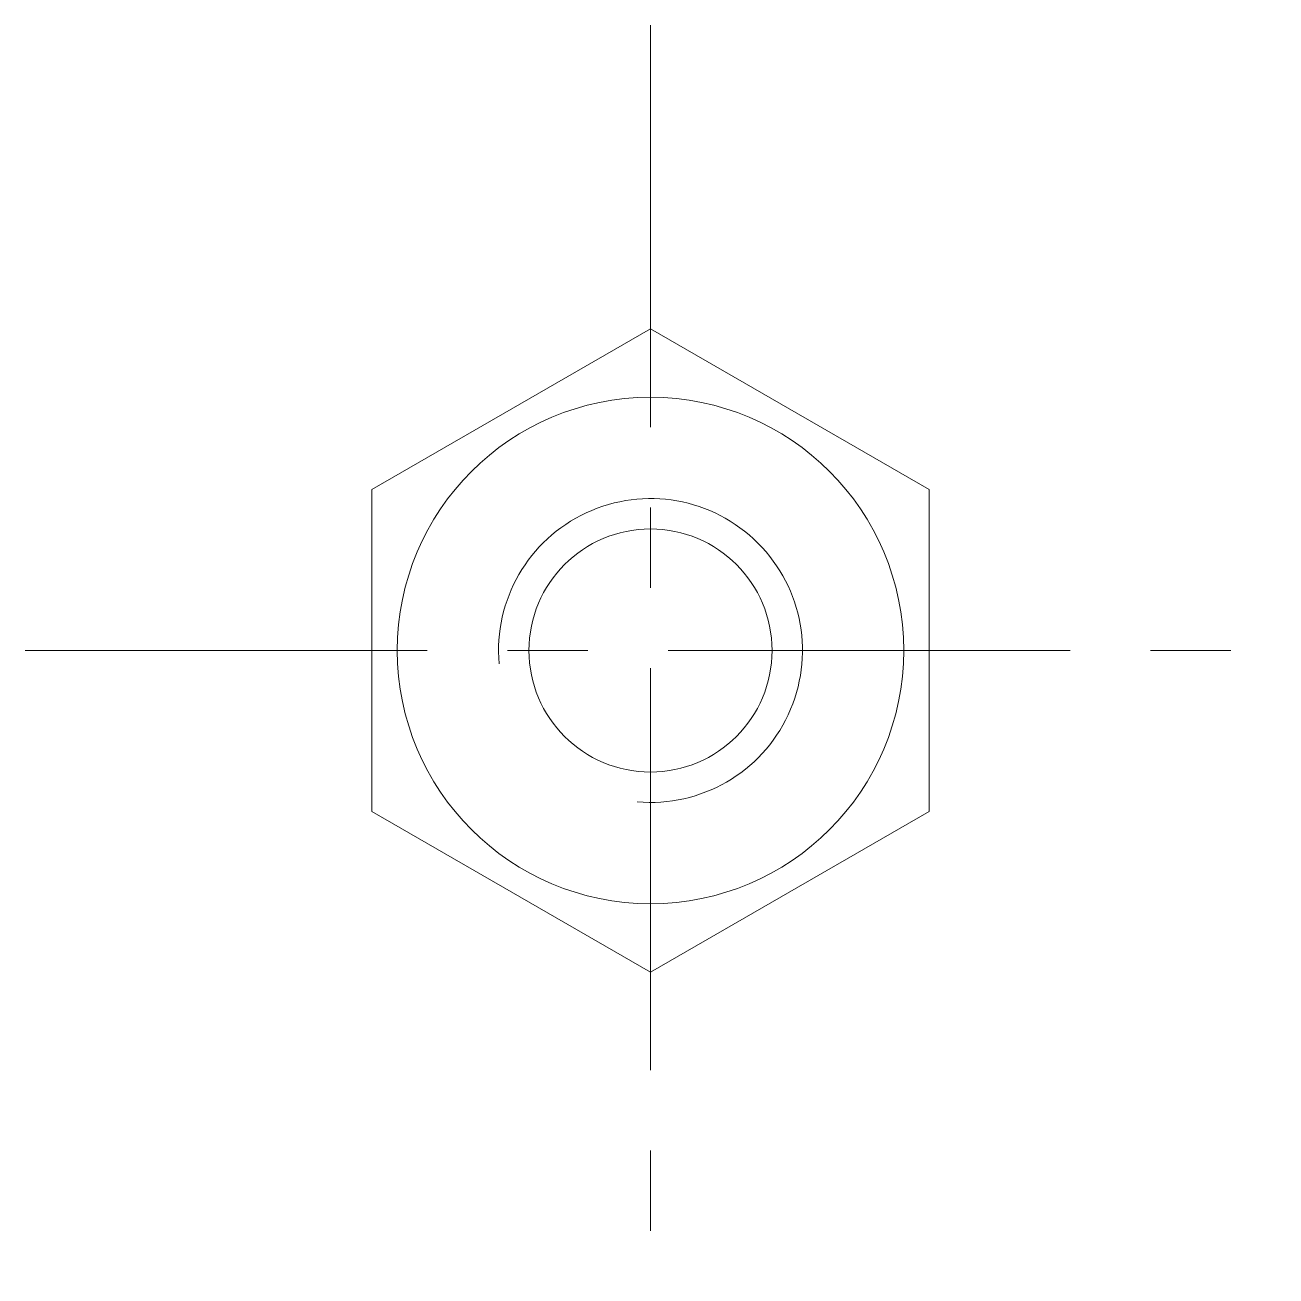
# Model space of a CAD drawing. Header units: millimetres. Extents: x -6.2 to 6.2, y -6.2 to 6.2.
import ezdxf

# ---------------------------------------------------------------- set-up
doc = ezdxf.new("R2010")
doc.units = ezdxf.units.MM
doc.header["$LTSCALE"] = 0.5
doc.linetypes.add('CENTER', pattern=[50.8, 31.75, -6.35, 6.35, -6.35])
doc.layers.get('0').update_dxf_attribs({"color": 9, "lineweight": 15})

msp = doc.modelspace()

# ---------------------------------------------------------------- linework, layer by layer
at = {"color": 1, "linetype": 'CENTER', "ltscale": 0.25}
for p, q in [((0, 6.175), (0, -6.175)), ((-6.175, 0), (6.175, 0))]:
    msp.add_line(p, q, dxfattribs=at)
at = {"ltscale": 0.5}
msp.add_lwpolyline([(-2.75, -1.588), (0, -3.175), (2.75, -1.588), (2.75, 1.588), (0, 3.175), (-2.75, 1.588)], close=True, dxfattribs=at)
for radius in [2.5, 1.2]:
    msp.add_circle((0, 0), radius, dxfattribs=at)
at = {"color": 5, "ltscale": 0.5}
msp.add_arc((0, 0), 1.5, 265, 185, dxfattribs=at)

doc.saveas('drawing.dxf')
